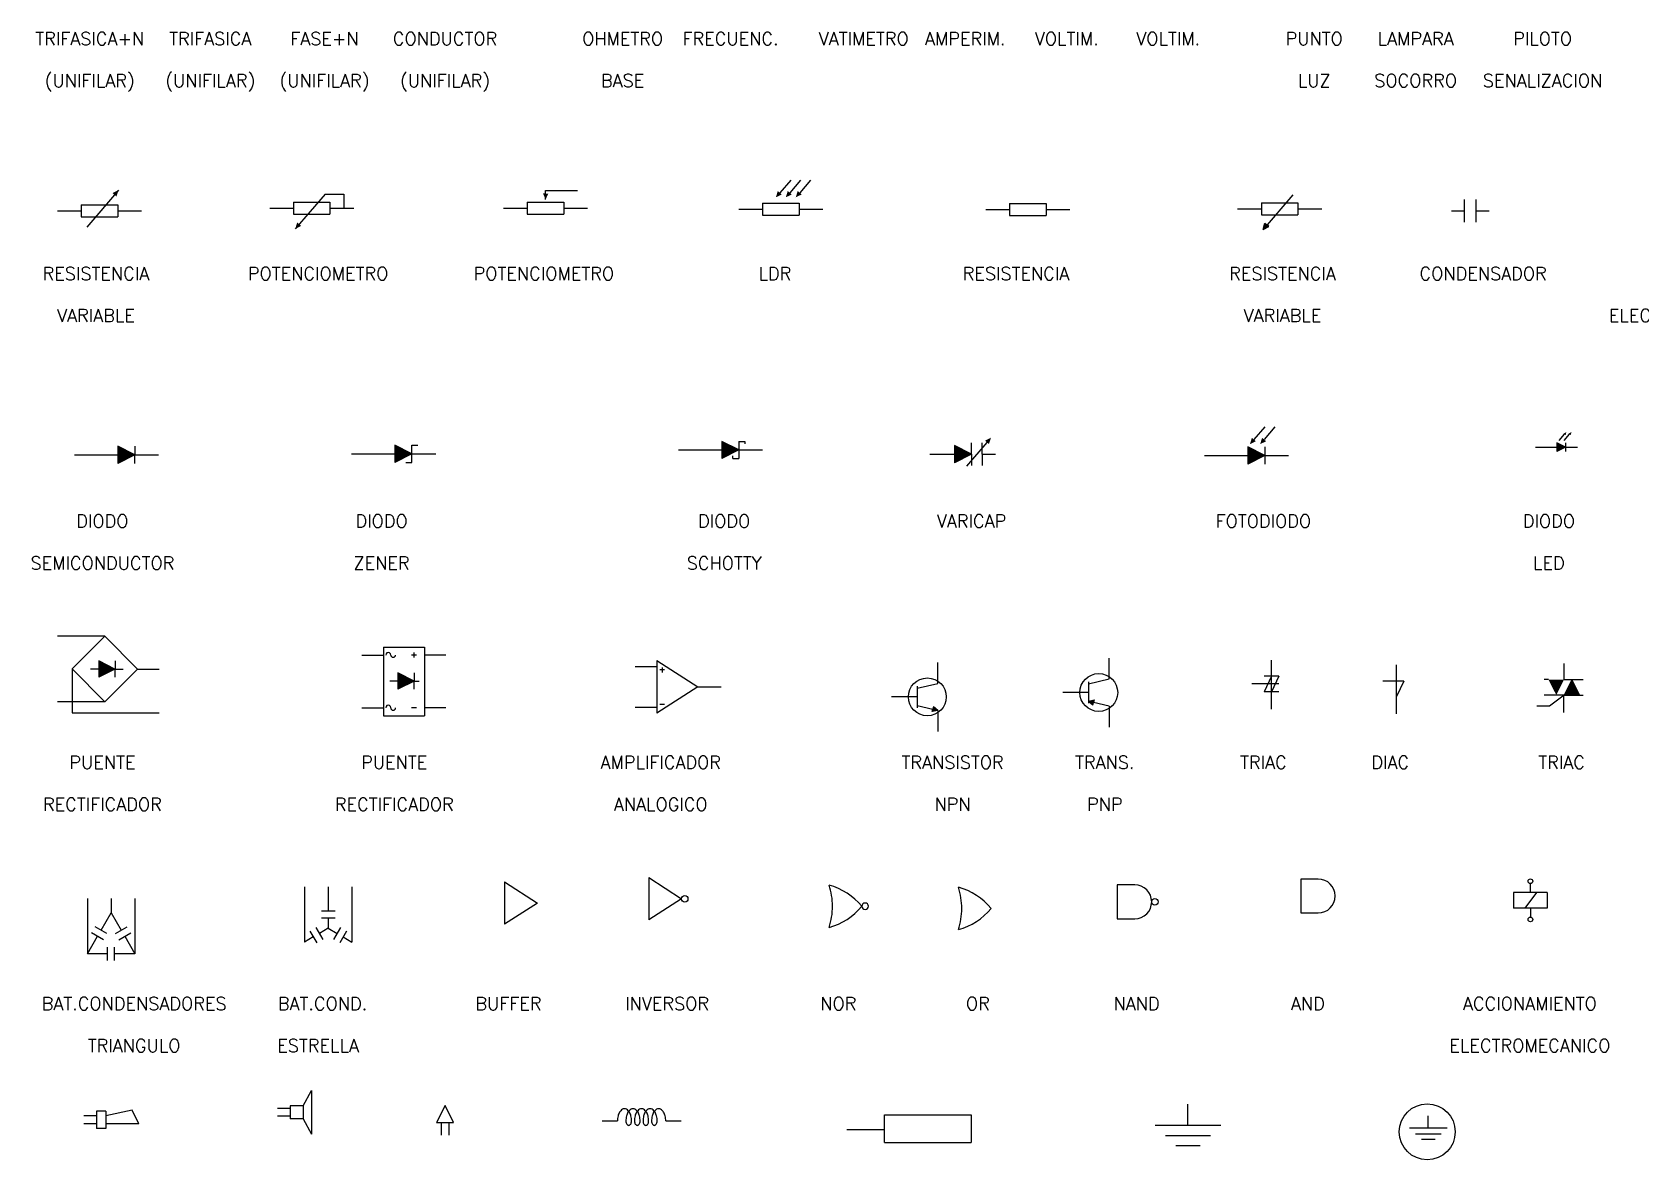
# Model space of a CAD drawing. Header units: millimetres. Extents: x -178823 to 175654, y -172236 to 8261111.
# Drawn here: x 28770 to 35197, y 21035 to 25540 of the extents above; entities that cross this region are included whole.
import ezdxf
from ezdxf.enums import TextEntityAlignment as Align

# ---------------------------------------------------------------- set-up
doc = ezdxf.new("R2010")
doc.units = ezdxf.units.MM
doc.layers.add('SubTitles', color=50, linetype='Continuous')
doc.styles.add('ROMANS', font='romans', dxfattribs={"height": 1.5})

# ---------------------------------------------------------------- blocks, each defined once
blk = doc.blocks.new('RD')
for p, q in [((0, 0), (2.37, 0)), ((9.82, 0), (12.18, 0))]:
    blk.add_line(p, q)
for points in [[(4.55, 0, 0.023844), (4.46, 1.95, 0.032907), (4.23, 3.34, 0.070525), (3.77, 4.55, 0.271979), (3.46, 4.73, 0.271979), (3.15, 4.55, 0.070525), (2.69, 3.34, 0.032907), (2.46, 1.95, 0.023844), (2.37, 0, 0.023844)], [(5.87, 0, 0.023844), (5.77, 1.95, 0.032907), (5.55, 3.34, 0.070525), (5.08, 4.55, 0.271979), (4.77, 4.73, 0.271979), (4.47, 4.55, 0.070525), (4, 3.34, 0.032907), (3.78, 1.95, 0.023844), (3.68, 0, 0.023844)], [(7.18, 0, 0.023844), (7.09, 1.95, 0.032907), (6.86, 3.34, 0.070525), (6.4, 4.55, 0.271979), (6.09, 4.73, 0.271979), (5.78, 4.55, 0.070525), (5.32, 3.34, 0.032907), (5.09, 1.95, 0.023844), (5, 0, 0.023844)], [(8.5, 0, 0.023844), (8.41, 1.95, 0.032907), (8.18, 3.34, 0.070525), (7.72, 4.55, 0.271979), (7.41, 4.73, 0.271979), (7.1, 4.55, 0.070525), (6.64, 3.34, 0.032907), (6.41, 1.95, 0.023844), (6.32, 0, 0.023844)], [(9.82, 0, 0.023844), (9.73, 1.95, 0.032907), (9.5, 3.34, 0.070525), (9.03, 4.55, 0.271979), (8.73, 4.73, 0.271979), (8.42, 4.55, 0.070525), (7.95, 3.34, 0.032907), (7.73, 1.95, 0.023844), (7.63, 0, 0.023844)], [(3.68, 0, 0.026441), (3.72, -0.7, 0.03629), (3.81, -1.2, 0.075932), (3.99, -1.62, 0.259826), (4.12, -1.69, 0.259826), (4.24, -1.62, 0.075932), (4.42, -1.2, 0.03629), (4.51, -0.7, 0.026441), (4.55, 0, 0.026441)], [(5, 0, 0.026441), (5.04, -0.7, 0.03629), (5.13, -1.2, 0.075932), (5.31, -1.62, 0.259826), (5.43, -1.69, 0.259826), (5.56, -1.62, 0.075932), (5.74, -1.2, 0.03629), (5.83, -0.7, 0.026441), (5.87, 0, 0.026441)], [(6.32, 0, 0.026441), (6.35, -0.7, 0.03629), (6.44, -1.2, 0.075932), (6.62, -1.62, 0.259826), (6.75, -1.69, 0.259826), (6.88, -1.62, 0.075932), (7.06, -1.2, 0.03629), (7.15, -0.7, 0.026441), (7.18, 0, 0.026441)], [(7.63, 0, 0.026441), (7.67, -0.7, 0.03629), (7.76, -1.2, 0.075932), (7.94, -1.62, 0.259826), (8.07, -1.69, 0.259826), (8.19, -1.62, 0.075932), (8.37, -1.2, 0.03629), (8.46, -0.7, 0.026441), (8.5, 0, 0.026441)]]:
    blk.add_lwpolyline(points, format="xyb")

msp = doc.modelspace()

# ---------------------------------------------------------------- linework, layer by layer
at = {"layer": 'SubTitles'}
for p, q in [((31800.145, 24949.128), (31756.699, 24898.628)), ((31839.844, 24949.128), (31796.398, 24898.628)), ((31879.542, 24949.128), (31836.096, 24898.628)), ((29114.445, 24908.775), (28987.826, 24761.597)), ((29940.079, 24893.247), (29820.702, 24754.487)), ((29940.079, 24893.247), (30014.737, 24893.247)), ((30014.737, 24893.247), (30014.737, 24836.957)), ((30820.889, 24907.055), (30948.383, 24907.055)), ((30820.889, 24871.477), (30820.889, 24907.055)), ((33806.643, 24890.639), (33687.266, 24751.879)), ((28870.99, 24826.306), (28965.921, 24826.306)), ((28965.921, 24850.47), (28965.921, 24802.142)), ((28965.921, 24850.47), (29112.253, 24850.47)), ((29112.253, 24850.47), (29112.253, 24802.142)), ((29112.253, 24826.306), (29207.165, 24826.306)), ((29719.146, 24836.957), (29814.077, 24836.957)), ((29814.077, 24861.121), (29814.077, 24812.792)), ((29814.077, 24861.121), (29959.557, 24861.121)), ((29814.077, 24812.792), (29959.557, 24812.792)), ((29959.557, 24861.121), (29959.557, 24812.792)), ((29959.557, 24836.957), (30055.321, 24836.957)), ((30652.792, 24836.957), (30747.723, 24836.957)), ((30747.723, 24861.121), (30747.723, 24812.792)), ((30747.723, 24861.121), (30894.055, 24861.121)), ((30747.723, 24812.792), (30894.055, 24812.792)), ((30894.055, 24861.121), (30894.055, 24812.792)), ((30894.055, 24836.957), (30988.967, 24836.957)), ((31593.079, 24832.528), (31688.011, 24832.528)), ((31688.011, 24856.692), (31688.011, 24808.363)), ((31688.011, 24856.692), (31834.342, 24856.692)), ((31834.342, 24856.692), (31834.342, 24808.363)), ((31834.342, 24832.528), (31929.254, 24832.528)), ((32579.914, 24831.54), (32674.845, 24831.54)), ((32674.845, 24855.704), (32674.845, 24807.375)), ((32674.845, 24855.704), (32821.176, 24855.704)), ((32821.176, 24855.704), (32821.176, 24807.375)), ((32821.176, 24831.54), (32916.089, 24831.54)), ((33585.71, 24834.349), (33680.641, 24834.349)), ((33680.641, 24858.513), (33680.641, 24810.184)), ((33680.641, 24858.513), (33826.972, 24858.513)), ((33680.641, 24810.184), (33826.972, 24810.184)), ((33826.972, 24858.513), (33826.972, 24810.184)), ((33826.972, 24834.349), (33921.885, 24834.349)), ((34440.235, 24825.922), (34492.423, 24825.922)), ((34492.423, 24780.477), (34492.423, 24871.367)), ((34539.025, 24780.477), (34539.025, 24871.367)), ((34539.025, 24825.922), (34591.213, 24825.922)), ((28965.921, 24802.142), (29112.253, 24802.142)), ((31688.011, 24808.363), (31834.342, 24808.363)), ((32674.845, 24807.375), (32821.176, 24807.375)), ((33687.266, 24751.879), (33695.039, 24776.994)), ((33687.266, 24751.879), (33710.939, 24763.316)), ((33695.039, 24776.994), (33702.989, 24770.155)), ((33710.939, 24763.316), (33702.989, 24770.155)), ((33694.248, 23963.015), (33650.802, 23912.515)), ((33734.961, 23963.015), (33691.515, 23912.515)), ((34870.269, 23908.163), (34891.992, 23933.413)), ((34890.625, 23908.163), (34912.348, 23933.413)), ((28938.689, 23851.319), (29111.291, 23851.319)), ((29111.291, 23885.839), (29111.291, 23816.798)), ((29179.526, 23851.319), (29111.291, 23885.839)), ((29179.526, 23851.319), (29111.291, 23816.798)), ((29179.952, 23885.839), (29179.1, 23816.798)), ((29179.526, 23851.319), (29274.864, 23851.319)), ((30045.757, 23855.607), (30218.359, 23855.607)), ((30286.594, 23855.607), (30218.359, 23890.128)), ((30218.359, 23890.128), (30218.359, 23821.087)), ((30286.594, 23855.607), (30218.359, 23821.087)), ((30286.594, 23821.087), (30286.594, 23890.128)), ((30286.594, 23890.128), (30310.758, 23890.128)), ((30286.594, 23855.607), (30381.932, 23855.607)), ((31351.96, 23870.871), (31524.562, 23870.871)), ((31592.797, 23870.871), (31524.562, 23905.391)), ((31524.562, 23905.391), (31524.562, 23836.351)), ((31592.797, 23870.871), (31524.562, 23836.351)), ((31568.633, 23836.351), (31568.633, 23846.859)), ((31592.797, 23905.391), (31616.962, 23905.391)), ((31592.797, 23905.391), (31592.797, 23836.351)), ((31592.797, 23870.871), (31688.135, 23870.871)), ((31616.962, 23905.391), (31616.962, 23894.884)), ((32355.888, 23853.717), (32454.427, 23853.717)), ((32522.662, 23853.717), (32454.427, 23888.237)), ((32454.427, 23888.237), (32454.427, 23819.196)), ((32522.662, 23853.717), (32454.427, 23819.196)), ((32584.527, 23901.313), (32502.416, 23805.87)), ((32522.662, 23853.717), (32522.662, 23899.161)), ((32522.662, 23853.717), (32522.662, 23808.272)), ((32565.812, 23853.717), (32565.812, 23899.161)), ((32565.812, 23853.717), (32618, 23853.717)), ((32565.812, 23853.717), (32565.812, 23808.272)), ((33453.603, 23848.325), (33626.205, 23848.325)), ((33694.44, 23848.325), (33626.205, 23882.846)), ((33626.205, 23882.846), (33626.205, 23813.805)), ((33694.44, 23848.325), (33626.205, 23813.805)), ((33694.865, 23882.846), (33694.014, 23813.805)), ((33694.44, 23848.325), (33789.778, 23848.325)), ((34775.533, 23882.11), (34861.834, 23882.11)), ((34895.952, 23882.11), (34861.834, 23899.37)), ((34861.834, 23899.37), (34861.834, 23864.85)), ((34895.952, 23882.11), (34861.834, 23864.85)), ((34896.165, 23899.37), (34895.739, 23864.85)), ((34895.952, 23882.11), (34943.621, 23882.11)), ((30262.43, 23821.087), (30286.594, 23821.087)), ((31568.633, 23836.351), (31592.797, 23836.351)), ((29060.416, 23127.09), (28871.45, 23127.09)), ((30172.916, 23082.411), (30336.888, 23082.411)), ((30172.916, 23082.411), (30172.916, 22809.336)), ((30336.888, 23082.411), (30336.888, 22809.336)), ((29035.422, 23028.436), (29035.422, 22962.848)), ((29100.245, 22995.642), (29035.422, 23028.436)), ((29100.649, 23028.436), (29099.84, 22962.848)), ((30087.053, 23051.586), (30172.916, 23051.586)), ((30304.574, 23051.586), (30284.946, 23051.586)), ((30294.735, 23061.424), (30294.735, 23041.747)), ((30422.751, 23051.586), (30336.888, 23051.586)), ((31265.141, 23030.143), (31429.113, 22924.43)), ((31265.141, 23030.143), (31265.141, 22818.718)), ((32387.638, 22938.53), (32387.638, 23022.288)), ((33072.484, 22955.962), (33072.484, 23039.72)), ((33721.528, 22835.492), (33721.528, 23030.996)), ((34220.531, 22816.335), (34220.531, 23011.839)), ((34890.006, 22953.322), (34890.006, 23017.451)), ((28928.967, 22996.69), (28928.967, 22820.161)), ((29035.422, 22995.642), (29003.359, 22995.642)), ((29100.245, 22995.642), (29035.422, 22962.848)), ((29100.245, 22995.642), (29133.175, 22995.642)), ((29190.816, 22995.642), (29277.647, 22995.642)), ((30230.506, 22947.612), (30198.444, 22947.612)), ((30295.329, 22947.612), (30230.506, 22980.407)), ((30230.506, 22980.407), (30230.506, 22914.818)), ((30295.329, 22947.612), (30230.506, 22914.818)), ((30295.734, 22980.407), (30294.925, 22914.818)), ((30295.329, 22947.612), (30316.378, 22947.612)), ((31179.278, 23005.547), (31265.141, 23005.547)), ((31296.502, 22992.21), (31276.874, 22992.21)), ((31286.663, 23002.048), (31286.663, 22982.371)), ((32990.475, 22936.342), (33072.484, 22955.962)), ((32990.475, 22944.972), (32990.475, 22858.671)), ((33750.871, 22966.867), (33692.186, 22966.867)), ((33721.528, 22966.867), (33692.186, 22905.072)), ((33750.871, 22966.867), (33721.528, 22905.072)), ((34249.873, 22947.71), (34166.231, 22947.71)), ((34249.873, 22947.71), (34220.531, 22885.915)), ((34827.869, 22953.322), (34810.521, 22953.322)), ((34890.006, 22953.322), (34965.863, 22953.322)), ((34921.074, 22952.939), (34890.006, 22891.527)), ((34921.074, 22952.939), (34952.143, 22891.527)), ((31429.113, 22924.43), (31265.141, 22818.718)), ((31429.113, 22924.43), (31522.408, 22924.43)), ((32305.629, 22884.389), (32202.7, 22884.389)), ((32305.629, 22918.91), (32387.638, 22938.53)), ((32305.629, 22927.54), (32305.629, 22841.239)), ((32990.475, 22901.822), (32887.546, 22901.822)), ((33750.871, 22935.97), (33642.043, 22935.97)), ((33750.871, 22905.072), (33692.186, 22905.072)), ((34890.006, 22891.527), (34810.521, 22891.527)), ((34890.006, 22891.527), (34832.098, 22847.111)), ((34888.192, 22891.527), (34888.192, 22821.947)), ((34890.006, 22891.527), (34952.143, 22891.527)), ((34952.143, 22891.527), (34965.863, 22891.527)), ((29060.416, 22865.241), (28871.45, 22865.241)), ((28928.967, 22820.161), (29277.647, 22820.161)), ((30087.053, 22840.161), (30172.916, 22840.161)), ((30304.574, 22840.161), (30284.946, 22840.161)), ((30422.751, 22840.161), (30336.888, 22840.161)), ((31179.278, 22843.314), (31265.141, 22843.314)), ((31296.502, 22853.775), (31276.874, 22853.775)), ((32305.629, 22849.869), (32367.991, 22834.949)), ((32365.748, 22825.573), (32367.991, 22834.949)), ((32387.638, 22830.249), (32365.748, 22825.573)), ((32370.234, 22844.326), (32367.991, 22834.949)), ((32387.638, 22830.249), (32370.234, 22844.326)), ((32387.638, 22830.249), (32387.638, 22746.491)), ((32990.475, 22867.301), (33012.365, 22871.977)), ((32990.475, 22867.301), (33007.879, 22853.225)), ((33007.879, 22853.225), (33010.122, 22862.601)), ((33012.365, 22871.977), (33010.122, 22862.601)), ((33072.484, 22847.681), (33010.122, 22862.601)), ((33072.484, 22847.681), (33072.484, 22763.924)), ((34832.098, 22847.111), (34781.807, 22847.111)), ((30172.916, 22809.336), (30336.888, 22809.336)), ((29857.467, 22125.796), (29857.467, 21904.937)), ((29952.398, 22125.796), (29952.398, 22069.362)), ((30047.33, 22125.796), (30047.33, 21904.937)), ((30656.909, 22145.195), (30656.909, 21976.055)), ((30656.909, 22145.195), (30788.087, 22060.625)), ((31232.816, 22162.349), (31363.994, 22077.779)), ((31232.816, 22162.349), (31232.816, 21993.209)), ((33104.906, 22132.995), (33104.906, 21997.683)), ((33838.097, 22156.552), (33838.097, 22021.241)), ((34755.492, 22102.895), (34755.492, 22138.434)), ((28990.294, 22078.622), (28990.294, 21857.762)), ((29085.225, 22078.622), (29085.225, 22022.188)), ((29180.156, 22078.622), (29180.156, 21857.762)), ((29952.398, 22069.362), (29952.398, 22028.535)), ((30788.087, 22060.625), (30656.909, 21976.055)), ((31363.994, 22077.779), (31232.816, 21993.209)), ((34822.794, 22102.895), (34688.189, 22102.895)), ((34688.189, 22102.895), (34688.189, 22040.229)), ((34779.671, 22102.895), (34733.543, 22039.684)), ((34822.794, 22102.895), (34822.794, 22040.229)), ((29979.665, 22028.535), (29925.132, 22028.535)), ((29979.665, 22000.573), (29925.132, 22000.573)), ((29952.398, 22000.573), (29952.398, 21959.745)), ((33104.906, 21997.683), (33174.776, 21997.683)), ((33838.097, 22021.241), (33907.967, 22021.241)), ((34822.794, 22040.229), (34688.189, 22040.229)), ((34755.492, 22040.229), (34755.492, 22004.69)), ((29054.383, 21914.234), (29007.155, 21941.501)), ((29068.363, 21938.449), (29021.136, 21965.716)), ((29102.086, 21938.449), (29149.314, 21965.716)), ((29116.067, 21914.234), (29163.294, 21941.501)), ((29892.825, 21925.351), (29857.467, 21904.937)), ((29879.192, 21948.965), (29906.459, 21901.737)), ((29903.407, 21962.945), (29930.674, 21915.718)), ((29952.398, 21959.745), (29917.041, 21939.331)), ((29952.398, 21959.745), (29987.756, 21939.331)), ((30001.39, 21962.945), (29974.123, 21915.718)), ((30025.605, 21948.965), (29998.338, 21901.737)), ((30011.972, 21925.351), (30047.33, 21904.937)), ((29071.244, 21830.495), (29071.244, 21885.029)), ((29099.206, 21830.495), (29099.206, 21885.029)), ((29851.902, 21250.477), (29885.339, 21311.95)), ((29885.339, 21311.95), (29885.339, 21137.331)), ((29026.401, 21209.978), (28975.984, 21209.978)), ((29064.09, 21228.964), (29026.401, 21228.964)), ((29026.401, 21228.964), (29026.401, 21160.032)), ((29169.805, 21233.134), (29064.09, 21209.978)), ((29064.09, 21228.964), (29064.09, 21160.032)), ((29195.483, 21179.018), (29169.805, 21233.134)), ((29800.178, 21240.121), (29749.761, 21240.121)), ((29800.178, 21250.477), (29800.178, 21198.805)), ((29851.902, 21250.477), (29800.178, 21250.477)), ((29851.902, 21250.477), (29851.902, 21198.805)), ((30419.302, 21251.659), (30385.144, 21183.275)), ((30453.46, 21183.275), (30419.302, 21251.659)), ((32175.639, 21215.073), (32520.842, 21215.073)), ((32175.639, 21104.607), (32175.639, 21215.073)), ((32520.842, 21215.073), (32520.842, 21104.607)), ((33387.473, 21173.648), (33387.473, 21256.825)), ((34347.579, 21162.985), (34347.579, 21210.563)), ((29026.401, 21179.018), (28975.984, 21179.018)), ((29064.09, 21160.032), (29026.401, 21160.032)), ((29195.483, 21179.018), (29064.09, 21179.018)), ((29800.178, 21209.161), (29749.761, 21209.161)), ((29851.902, 21198.805), (29800.178, 21198.805)), ((29851.902, 21198.805), (29885.339, 21137.331)), ((30385.144, 21183.275), (30453.46, 21183.275)), ((30403.822, 21183.275), (30403.822, 21132.858)), ((30434.782, 21183.275), (30434.782, 21132.858)), ((32024.981, 21156.388), (32175.639, 21156.388)), ((33256.296, 21173.648), (33518.651, 21173.648)), ((34272.546, 21162.985), (34422.613, 21162.985)), ((32175.639, 21104.607), (32520.842, 21104.607)), ((33297.721, 21132.224), (33477.226, 21132.224)), ((33435.802, 21090.799), (33339.145, 21090.799)), ((34296.241, 21139.29), (34398.918, 21139.29)), ((34375.223, 21115.596), (34319.936, 21115.596))]:
    msp.add_line(p, q, dxfattribs=at)
msp.add_lwpolyline([(29190.816, 22995.642), (29060.416, 23127.09), (28928.967, 22996.69), (29059.368, 22865.241)], close=True, dxfattribs=at)
for points in [[(33174.776, 22132.995), (33104.906, 22132.995)], [(33907.967, 22156.552), (33838.097, 22156.552)], [(29044.75, 21952.083), (29085.225, 22022.188), (29125.7, 21952.083)], [(29071.244, 21857.762), (28990.294, 21857.762), (29030.769, 21927.867)], [(29139.681, 21927.867), (29180.156, 21857.762)], [(29180.156, 21857.762), (29099.206, 21857.762)]]:
    msp.add_lwpolyline(points, dxfattribs=at)
for centre, radius in [((32346.2, 22884.389), 75.654), ((33031.046, 22901.822), 75.654), ((34755.492, 22147.927), 9.493), ((31376.924, 22077.779), 12.93), ((33255.362, 22065.339), 12.93), ((34755.492, 21995.197), 9.493), ((34343.492, 21146.534), 111.755)]:
    msp.add_circle(centre, radius, dxfattribs=at)
for centre, radius, start, end in [((30192.321, 23052.474), 9.915, 354.8627742, 185.1372258), ((30212.072, 23052.474), 9.915, 185.1372258, 354.8627742), ((30192.321, 22841.049), 9.915, 354.8627742, 185.1372258), ((30212.072, 22841.049), 9.915, 185.1372258, 354.8627742), ((31882.934, 21878.778), 263.201, 39.9429537, 74.4374358), ((31675.753, 22042.355), 292.003, 1.0603636, 17.9463285), ((32192.234, 22033.778), 292.003, 1.0603636, 17.9463285), ((32399.415, 21870.201), 263.201, 39.9429537, 74.4374358), ((33174.776, 22065.339), 67.656, 270, 90), ((33907.967, 22088.897), 67.656, 270, 90), ((31675.753, 22053.163), 292.003, 342.0536715, 358.9396364), ((31882.934, 22216.74), 263.201, 285.5625642, 320.0570463), ((32097.656, 22047.759), 12.93, 0, 180), ((32097.656, 22047.759), 12.93, 180, 0), ((32399.415, 22208.163), 263.201, 285.5625642, 320.0570463), ((32192.234, 22044.586), 292.003, 342.0536715, 358.9396364)]:
    msp.add_arc(centre, radius, start, end, dxfattribs=at)
for points in [[(29106.672, 24883.661), (29090.773, 24897.339), (29114.445, 24908.775)], [(30810.858, 24895.779), (30831.829, 24895.383), (30820.889, 24871.477)], [(31748.75, 24905.467), (31764.649, 24891.788), (31740.977, 24880.352)], [(31788.448, 24905.467), (31804.348, 24891.788), (31780.675, 24880.352)], [(31828.147, 24905.467), (31844.046, 24891.788), (31820.374, 24880.352)], [(29828.475, 24779.602), (29844.375, 24765.924), (29820.702, 24754.487)], [(33695.039, 24776.994), (33710.939, 24763.316), (33687.266, 24751.879)], [(32592.477, 23894.474), (32576.577, 23908.152), (32600.25, 23919.589)], [(33642.852, 23919.354), (33658.752, 23905.675), (33635.079, 23894.239)], [(33683.566, 23919.354), (33699.465, 23905.675), (33675.793, 23894.239)], [(34895.967, 23929.994), (34888.017, 23936.833), (34899.853, 23942.551)], [(34916.323, 23929.994), (34908.373, 23936.833), (34920.21, 23942.551)], [(29111.291, 23885.839), (29179.526, 23851.319), (29111.291, 23816.798)], [(30218.359, 23890.128), (30286.594, 23855.607), (30218.359, 23821.087)], [(31524.562, 23905.391), (31592.797, 23870.871), (31524.562, 23836.351)], [(32454.427, 23888.237), (32522.662, 23853.717), (32454.427, 23819.196)], [(33626.205, 23882.846), (33694.44, 23848.325), (33626.205, 23813.805)], [(34861.834, 23899.37), (34895.952, 23882.11), (34861.834, 23864.85)], [(29035.422, 23028.436), (29100.245, 22995.642), (29035.422, 22962.848)], [(30230.506, 22980.407), (30295.329, 22947.612), (30230.506, 22914.818)], [(34890.006, 22953.322), (34858.938, 22891.911), (34827.869, 22953.322)], [(34890.006, 22891.527), (34921.074, 22952.939), (34952.143, 22891.527)], [(32370.234, 22844.326), (32387.638, 22830.249), (32365.748, 22825.573)], [(33007.879, 22853.225), (32990.475, 22867.301), (33012.365, 22871.977)]]:
    msp.add_solid(points, dxfattribs=at)

# ---------------------------------------------------------------- block references
at = {"layer": 'SubTitles', "xscale": 25.89030711793963, "yscale": 10.35612284717585, "zscale": 25.89030711793963}
msp.add_blockref('RD', (31046.63, 21190.049), dxfattribs=at)

# ---------------------------------------------------------------- texts
at = {"layer": 'SubTitles', "style": 'ROMANS'}
for s, height, p in [('TRIFASICA+N', 51.78061, (28999.742, 25488.364)), ('TRIFASICA', 51.7806, (29481.337, 25488.364)), ('FASE+N', 51.7806, (29937.586, 25488.364)), ('CONDUCTOR', 51.7806, (30419.182, 25488.364)), ('OHMETRO', 51.7806, (31128.902, 25488.364)), ('FRECUENC.', 51.7806, (31559.804, 25488.364)), ('VATIMETRO', 51.7806, (32092.094, 25488.364)), ('AMPERIM.', 51.7806, (32497.649, 25488.364)), ('VOLTIM.', 51.7806, (32903.203, 25488.364)), ('VOLTIM.', 51.7806, (33308.758, 25488.364)), ('PUNTO', 51.7806, (33891.742, 25488.364)), ('LAMPARA', 51.7806, (34297.297, 25488.364)), ('PILOTO', 51.7806, (34804.24, 25488.364)), ('(UNIFILAR)', 51.7806, (28999.742, 25320.694)), ('(UNIFILAR)', 51.7806, (29481.337, 25320.694)), ('(UNIFILAR)', 51.7806, (29937.586, 25320.694)), ('(UNIFILAR)', 51.7806, (30419.182, 25320.694)), ('BASE', 51.7806, (31128.902, 25320.694)), ('LUZ', 51.7806, (33891.742, 25320.694)), ('SOCORRO', 51.7806, (34297.297, 25320.694)), ('SENALIZACION', 51.78061, (34804.24, 25320.694)), ('RESISTENCIA', 51.78061, (29024.601, 24549.895)), ('POTENCIOMETRO', 51.78061, (29912.239, 24549.895)), ('POTENCIOMETRO', 51.78061, (30814.013, 24549.895)), ('LDR', 51.7806, (31737.234, 24549.895)), ('RESISTENCIA', 51.78061, (32700.426, 24549.895)), ('RESISTENCIA', 51.78061, (33765.006, 24549.895)), ('CONDENSADOR', 51.78061, (34566.74, 24549.895)), ('VARIABLE', 51.7806, (29024.601, 24382.224)), ('VARIABLE', 51.7806, (33765.006, 24382.224)), ('ELECTROLITICO', 51.78061, (35321.044, 24382.224)), ('DIODO', 51.7806, (29050.436, 23560.698)), ('DIODO', 51.7806, (30165.711, 23560.698)), ('DIODO', 51.7806, (31534.457, 23560.698)), ('VARICAP', 51.7806, (32522.996, 23560.698)), ('FOTODIODO', 51.7806, (33688.965, 23560.698)), ('DIODO', 51.7806, (34829.587, 23560.698)), ('SEMICONDUCTOR', 51.78061, (29050.436, 23393.027)), ('ZENER', 51.7806, (30165.711, 23393.027)), ('SCHOTTY', 51.7806, (31534.457, 23393.027)), ('LED', 51.7806, (34829.587, 23393.027)), ('PUENTE', 51.7806, (29050.436, 22596.864)), ('PUENTE', 51.7806, (30216.405, 22596.864)), ('AMPLIFICADOR', 51.78061, (31280.985, 22596.864)), ('TRANSISTOR', 51.7806, (32446.954, 22596.864)), ('TRANS.', 51.7806, (33055.286, 22596.864)), ('TRIAC', 51.7806, (33688.965, 22596.864)), ('DIAC', 51.7806, (34195.908, 22596.864)), ('TRIAC', 51.7806, (34880.281, 22596.864)), ('RECTIFICADOR', 51.78061, (29050.436, 22429.194)), ('RECTIFICADOR', 51.78061, (30216.405, 22429.194)), ('ANALOGICO', 51.7806, (31280.985, 22429.194)), ('NPN', 51.7806, (32446.954, 22429.194)), ('PNP', 51.7806, (33055.286, 22429.194)), ('BAT.CONDENSADORES', 51.78061, (29177.172, 21633.031)), (' BAT.COND.', 51.7806, (29912.239, 21633.031)), ('BUFFER', 51.7806, (30672.654, 21633.031)), ('INVERSOR', 51.7806, (31306.333, 21633.031)), ('NOR', 51.7806, (31990.706, 21633.031)), ('OR', 51.7806, (32548.343, 21633.031)), ('NAND', 51.7806, (33182.022, 21633.031)), ('AND', 51.7806, (33866.395, 21633.031)), ('ACCIONAMIENTO', 51.78061, (34753.545, 21633.031)), ('TRIANGULO', 51.7806, (29177.172, 21465.36)), ('ESTRELLA', 51.7806, (29912.239, 21465.36)), ('ELECTROMECANICO', 51.78061, (34753.545, 21465.36))]:
    msp.add_text(s, height=height, dxfattribs=at).set_placement(p, align=Align.CENTER)

doc.saveas('drawing.dxf')
